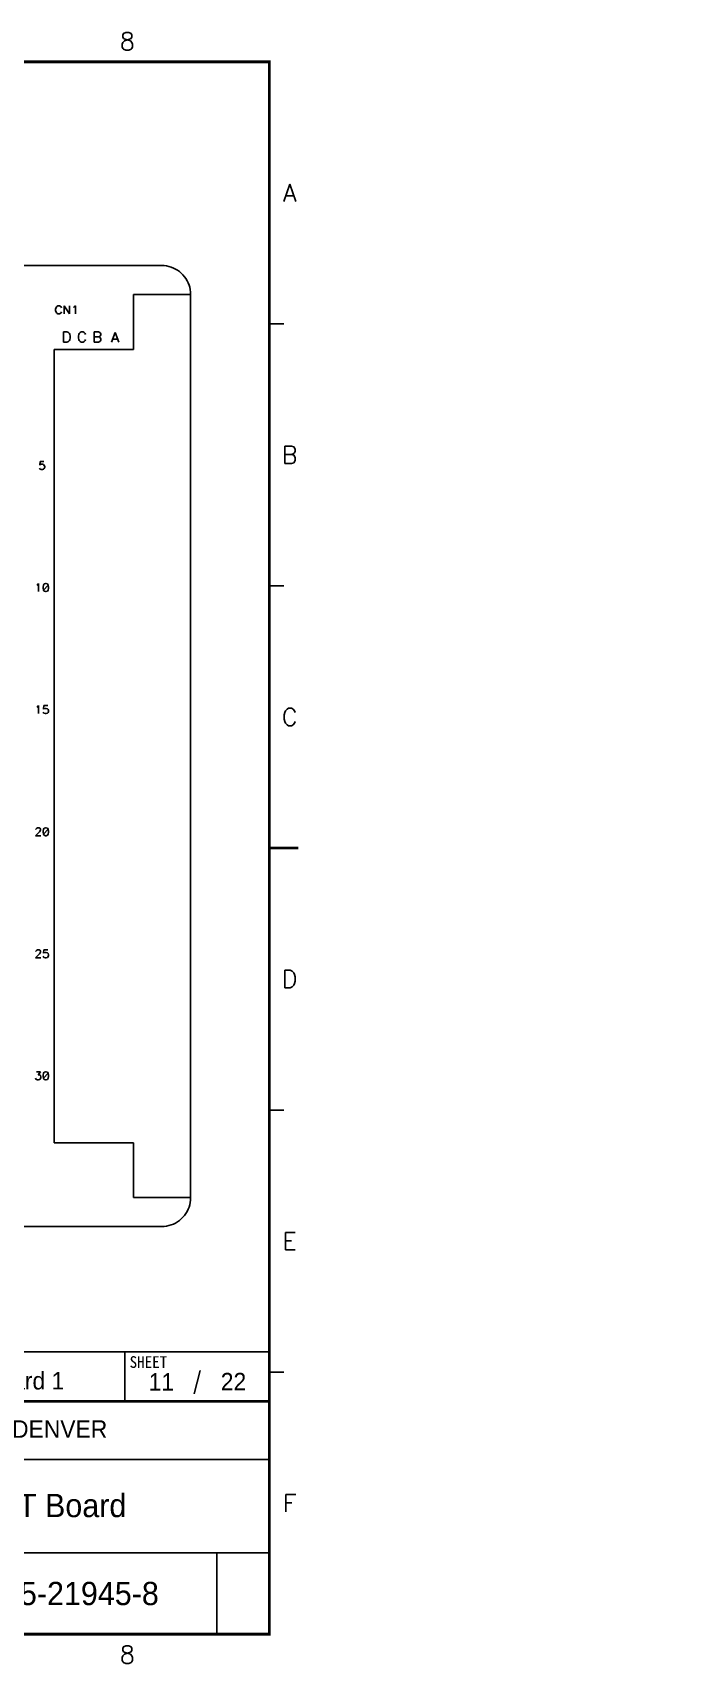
# Model space of a CAD drawing. Extents: x 295 to 953, y 10 to 290.
# Drawn here: x 841.3 to 952.6, y 10 to 290 of the extents above; entities that cross this region are included whole.
import ezdxf
from ezdxf.enums import TextEntityAlignment as Align

# ---------------------------------------------------------------- set-up
doc = ezdxf.new("R2010")
doc.units = 0
doc.header["$LTSCALE"] = 5
doc.header["$MEASUREMENT"] = 0
doc.layers.get('0').update_dxf_attribs({"linetype": 'CONTINUOUS', "lineweight": 25})
doc.layers.add('4', color=4, linetype='CONTINUOUS', lineweight=18)
doc.layers.add('6', color=6, linetype='CONTINUOUS', lineweight=13)
for name, color, linetype in [('DV-INT-A3_TSK', 14, 'CONTINUOUS'), ('SHEET', 3, 'CONTINUOUS'), ('문자', 4, 'CONTINUOUS'), ('테두리', 3, 'CONTINUOUS')]:
    doc.layers.add(name, color=color, linetype=linetype)
doc.styles.get("Standard").update_dxf_attribs({"font": 'simplex.shx'})
doc.styles.add('굴림', font='')
doc.styles.add('굴림체', font='')
doc.styles.get('굴림').set_extended_font_data('Gulim')
doc.styles.get('굴림체').set_extended_font_data('GulimChe')

# ---------------------------------------------------------------- blocks, each defined once
blk = doc.blocks.new('C')
at = {"layer": 'SHEET'}
for p, q in [((393.14, 60.3), (392.07, 56.28)), ((405, 45), (333, 45)), ((405, 29), (333, 29)), ((396, 29), (396, 15))]:
    blk.add_line(p, q, dxfattribs=at)
for points in [[(333, 55), (380.19, 55), (380.19, 63.49), (333, 63.49)], [(380.19, 55), (405, 55), (405, 63.49), (380.19, 63.49)]]:
    blk.add_lwpolyline(points, close=True, dxfattribs=at)
at = {"layer": '테두리'}
blk.add_line((405, 285), (405, 15), dxfattribs=at)
for points, const_width in [([(15, 285), (15, 15), (405, 15), (405, 285), (15, 285)], 0.5), ([(407.5, 240), (405, 240)], 0.3), ([(407.5, 195), (405, 195)], 0.3), ([(410, 150), (405, 150)], 0.5), ([(407.5, 105), (405, 105)], 0.3), ([(407.5, 60), (405, 60)], 0.3), ([(15, 55), (405, 55)], 0.5)]:
    blk.add_lwpolyline(points, dxfattribs=dict(at, const_width=const_width))
at = {"layer": '문자'}
for s, p in [('8', (380.62, 288.5)), ('A', (408.5, 262.5)), ('B', (408.5, 217.5)), ('C', (408.5, 172.5)), ('D', (408.5, 127.5)), ('E', (408.5, 82.5)), ('F', (408.5, 37.5)), ('8', (380.62, 11.5))]:
    blk.add_text(s, height=3, dxfattribs=at).set_placement(p, align=Align.MIDDLE)
at = {"layer": '문자', "style": '굴림체'}
blk.add_text('SHEET', height=2, dxfattribs=at).set_placement((384.24, 61.74), align=Align.MIDDLE_CENTER)

msp = doc.modelspace()

# ---------------------------------------------------------------- linework, layer by layer
at = {"layer": 'DV-INT-A3_TSK', "color": 7}
for p, q in [((863.51, 250), (510.41, 250)), ((863.51, 250), (863.92, 249.99)), ((863.92, 249.99), (864.32, 249.93)), ((864.32, 249.93), (864.73, 249.85)), ((864.73, 249.85), (865.12, 249.74)), ((865.12, 249.74), (865.5, 249.58)), ((865.5, 249.58), (865.87, 249.4)), ((865.87, 249.4), (866.22, 249.2)), ((866.22, 249.2), (866.55, 248.96)), ((866.55, 248.96), (866.86, 248.69)), ((866.86, 248.69), (867.15, 248.4)), ((867.15, 248.4), (867.42, 248.09)), ((867.42, 248.09), (867.66, 247.76)), ((867.66, 247.76), (867.86, 247.41)), ((867.86, 247.41), (868.05, 247.04)), ((868.05, 247.04), (868.19, 246.66)), ((868.19, 246.66), (868.31, 246.27)), ((868.46, 245.04), (858.67, 245.04)), ((858.67, 235.61), (858.67, 245.04)), ((868.31, 246.27), (868.39, 245.87)), ((868.39, 245.87), (868.44, 245.46)), ((868.44, 245.46), (868.46, 245.05)), ((868.46, 89.95), (868.46, 245.05)), ((845.35, 242.77), (845.28, 242.57)), ((845.28, 242.57), (845.28, 242.23)), ((845.28, 242.23), (845.35, 242.04)), ((845.41, 242.9), (845.35, 242.77)), ((845.35, 242.04), (845.41, 241.9)), ((845.54, 243.03), (845.41, 242.9)), ((845.41, 241.9), (845.54, 241.77)), ((845.68, 243.1), (845.54, 243.03)), ((845.54, 241.77), (845.68, 241.7)), ((845.95, 243.1), (845.68, 243.1)), ((845.68, 241.7), (845.95, 241.7)), ((846.08, 243.03), (845.95, 243.1)), ((845.95, 241.7), (846.08, 241.77)), ((846.21, 242.9), (846.08, 243.03)), ((846.08, 241.77), (846.21, 241.9)), ((846.28, 242.77), (846.21, 242.9)), ((846.21, 241.9), (846.28, 242.04)), ((847.68, 241.7), (846.74, 243.1)), ((846.74, 243.1), (846.74, 241.7)), ((847.68, 243.1), (847.68, 241.7)), ((848.34, 242.83), (848.47, 242.9)), ((848.47, 242.9), (848.67, 243.1)), ((848.67, 243.1), (848.67, 241.7)), ((846.65, 238.6), (846.65, 236.87)), ((847.22, 238.6), (846.65, 238.6)), ((847.47, 238.52), (847.22, 238.6)), ((847.64, 238.35), (847.47, 238.52)), ((847.72, 238.19), (847.64, 238.35)), ((847.8, 237.94), (847.72, 238.19)), ((849.27, 238.19), (849.19, 237.94)), ((849.35, 238.35), (849.27, 238.19)), ((849.51, 238.52), (849.35, 238.35)), ((849.68, 238.6), (849.51, 238.52)), ((850.01, 238.6), (849.68, 238.6)), ((850.17, 238.52), (850.01, 238.6)), ((850.34, 238.35), (850.17, 238.52)), ((850.42, 238.19), (850.34, 238.35)), ((851.88, 238.6), (851.88, 236.87)), ((852.63, 238.6), (851.88, 238.6)), ((852.88, 238.52), (852.63, 238.6)), ((852.96, 238.43), (852.88, 238.52)), ((853.04, 238.27), (852.96, 238.43)), ((852.96, 237.94), (853.04, 238.1)), ((853.04, 238.1), (853.04, 238.27)), ((855.53, 238.49), (854.9, 236.84)), ((856.16, 236.84), (855.53, 238.49)), ((845.04, 99.4), (845.04, 235.61)), ((858.67, 235.61), (845.04, 235.61)), ((846.65, 236.87), (847.22, 236.87)), ((847.22, 236.87), (847.47, 236.95)), ((847.47, 236.95), (847.64, 237.11)), ((847.64, 237.11), (847.72, 237.28)), ((847.72, 237.28), (847.8, 237.52)), ((847.8, 237.52), (847.8, 237.94)), ((849.19, 237.94), (849.19, 237.52)), ((849.19, 237.52), (849.27, 237.28)), ((849.27, 237.28), (849.35, 237.11)), ((849.35, 237.11), (849.51, 236.95)), ((849.51, 236.95), (849.68, 236.87)), ((849.68, 236.87), (850.01, 236.87)), ((850.01, 236.87), (850.17, 236.95)), ((850.17, 236.95), (850.34, 237.11)), ((850.34, 237.11), (850.42, 237.28)), ((851.88, 237.77), (852.63, 237.77)), ((851.88, 236.87), (852.63, 236.87)), ((852.63, 237.77), (852.88, 237.85)), ((852.88, 237.69), (852.63, 237.77)), ((852.63, 236.87), (852.88, 236.95)), ((852.88, 237.85), (852.96, 237.94)), ((852.96, 237.61), (852.88, 237.69)), ((852.88, 236.95), (852.96, 237.03)), ((853.04, 237.44), (852.96, 237.61)), ((852.96, 237.03), (853.04, 237.2)), ((853.04, 237.2), (853.04, 237.44)), ((855.13, 237.39), (855.92, 237.39)), ((842.62, 216.35), (842.56, 215.76)), ((842.56, 215.76), (842.62, 215.83)), ((843.28, 216.35), (842.62, 216.35)), ((842.62, 215.83), (842.82, 215.89)), ((842.82, 215.89), (843.02, 215.89)), ((843.02, 215.89), (843.21, 215.83)), ((843.21, 215.83), (843.34, 215.7)), ((843.34, 215.7), (843.41, 215.5)), ((842.56, 215.11), (842.49, 215.24)), ((842.62, 215.04), (842.56, 215.11)), ((842.82, 214.98), (842.62, 215.04)), ((843.02, 214.98), (842.82, 214.98)), ((843.21, 215.04), (843.02, 214.98)), ((843.34, 215.18), (843.21, 215.04)), ((843.41, 215.37), (843.34, 215.18)), ((843.41, 215.5), (843.41, 215.37)), ((842.04, 195.14), (842.17, 195.2)), ((842.17, 195.2), (842.36, 195.4)), ((842.36, 195.4), (842.36, 194.02)), ((843.21, 195.14), (843.15, 194.81)), ((843.15, 194.81), (843.15, 194.61)), ((843.15, 194.61), (843.21, 194.28)), ((843.34, 195.33), (843.21, 195.14)), ((844, 195.14), (843.21, 194.28)), ((843.21, 194.28), (843.34, 194.09)), ((843.54, 195.4), (843.34, 195.33)), ((843.34, 194.09), (843.54, 194.02)), ((843.67, 195.4), (843.54, 195.4)), ((843.54, 194.02), (843.67, 194.02)), ((843.87, 195.33), (843.67, 195.4)), ((843.67, 194.02), (843.87, 194.09)), ((844, 195.14), (843.87, 195.33)), ((843.87, 194.09), (844, 194.28)), ((844.06, 194.81), (844, 195.14)), ((844, 194.28), (844.06, 194.61)), ((844.06, 194.61), (844.06, 194.81)), ((842.04, 174.18), (842.17, 174.25)), ((842.17, 174.25), (842.36, 174.44)), ((842.36, 174.44), (842.36, 173.07)), ((843.28, 174.44), (843.21, 173.85)), ((843.21, 173.85), (843.28, 173.92)), ((843.93, 174.44), (843.28, 174.44)), ((843.28, 173.92), (843.48, 173.98)), ((843.48, 173.98), (843.67, 173.98)), ((843.67, 173.98), (843.87, 173.92)), ((843.87, 173.92), (844, 173.79)), ((844, 173.79), (844.06, 173.59)), ((843.21, 173.2), (843.15, 173.33)), ((843.28, 173.13), (843.21, 173.2)), ((843.48, 173.07), (843.28, 173.13)), ((843.67, 173.07), (843.48, 173.07)), ((843.87, 173.13), (843.67, 173.07)), ((844, 173.27), (843.87, 173.13)), ((844.06, 173.46), (844, 173.27)), ((844.06, 173.59), (844.06, 173.46)), ((842.49, 152.77), (841.84, 152.11)), ((841.84, 152.11), (842.76, 152.11)), ((841.91, 153.23), (841.97, 153.36)), ((841.91, 153.16), (841.91, 153.23)), ((841.97, 153.36), (842.04, 153.42)), ((842.04, 153.42), (842.17, 153.49)), ((842.17, 153.49), (842.43, 153.49)), ((842.43, 153.49), (842.56, 153.42)), ((842.62, 152.97), (842.49, 152.77)), ((842.56, 153.42), (842.62, 153.36)), ((842.62, 153.36), (842.69, 153.23)), ((842.69, 153.1), (842.62, 152.97)), ((842.69, 153.23), (842.69, 153.1)), ((843.21, 153.23), (843.15, 152.9)), ((843.15, 152.9), (843.15, 152.7)), ((843.15, 152.7), (843.21, 152.37)), ((843.34, 153.42), (843.21, 153.23)), ((844, 153.23), (843.21, 152.37)), ((843.21, 152.37), (843.34, 152.18)), ((843.54, 153.49), (843.34, 153.42)), ((843.34, 152.18), (843.54, 152.11)), ((843.67, 153.49), (843.54, 153.49)), ((843.54, 152.11), (843.67, 152.11)), ((843.87, 153.42), (843.67, 153.49)), ((843.67, 152.11), (843.87, 152.18)), ((844, 153.23), (843.87, 153.42)), ((843.87, 152.18), (844, 152.37)), ((844.06, 152.9), (844, 153.23)), ((844, 152.37), (844.06, 152.7)), ((844.06, 152.7), (844.06, 152.9)), ((842.49, 131.81), (841.84, 131.16)), ((841.91, 132.27), (841.97, 132.4)), ((841.91, 132.21), (841.91, 132.27)), ((841.97, 132.4), (842.04, 132.47)), ((842.04, 132.47), (842.17, 132.53)), ((842.17, 132.53), (842.43, 132.53)), ((842.43, 132.53), (842.56, 132.47)), ((842.62, 132.01), (842.49, 131.81)), ((842.56, 132.47), (842.62, 132.4)), ((842.62, 132.4), (842.69, 132.27)), ((842.69, 132.14), (842.62, 132.01)), ((842.69, 132.27), (842.69, 132.14)), ((843.28, 132.53), (843.21, 131.94)), ((843.21, 131.94), (843.28, 132.01)), ((843.93, 132.53), (843.28, 132.53)), ((843.28, 132.01), (843.48, 132.07)), ((843.48, 132.07), (843.67, 132.07)), ((843.67, 132.07), (843.87, 132.01)), ((843.87, 132.01), (844, 131.88)), ((844, 131.88), (844.06, 131.68)), ((844.06, 131.68), (844.06, 131.55)), ((841.84, 131.16), (842.76, 131.16)), ((843.21, 131.29), (843.15, 131.42)), ((843.28, 131.22), (843.21, 131.29)), ((843.48, 131.16), (843.28, 131.22)), ((843.67, 131.16), (843.48, 131.16)), ((843.87, 131.22), (843.67, 131.16)), ((844, 131.36), (843.87, 131.22)), ((844.06, 131.55), (844, 131.36)), ((841.91, 110.33), (841.84, 110.46)), ((841.97, 110.27), (841.91, 110.33)), ((841.97, 111.58), (842.69, 111.58)), ((842.17, 110.2), (841.97, 110.27)), ((842.36, 110.2), (842.17, 110.2)), ((842.69, 111.58), (842.3, 111.06)), ((842.3, 111.06), (842.49, 111.06)), ((842.56, 110.27), (842.36, 110.2)), ((842.49, 111.06), (842.62, 110.99)), ((842.69, 110.4), (842.56, 110.27)), ((842.62, 110.99), (842.69, 110.93)), ((842.69, 110.93), (842.76, 110.73)), ((842.76, 110.59), (842.69, 110.4)), ((842.76, 110.73), (842.76, 110.59)), ((843.21, 111.32), (843.15, 110.99)), ((843.15, 110.99), (843.15, 110.79)), ((843.15, 110.79), (843.21, 110.46)), ((843.34, 111.51), (843.21, 111.32)), ((844, 111.32), (843.21, 110.46)), ((843.21, 110.46), (843.34, 110.27)), ((843.54, 111.58), (843.34, 111.51)), ((843.34, 110.27), (843.54, 110.2)), ((843.67, 111.58), (843.54, 111.58)), ((843.54, 110.2), (843.67, 110.2)), ((843.87, 111.51), (843.67, 111.58)), ((843.67, 110.2), (843.87, 110.27)), ((844, 111.32), (843.87, 111.51)), ((843.87, 110.27), (844, 110.46)), ((844.06, 110.99), (844, 111.32)), ((844, 110.46), (844.06, 110.79)), ((844.06, 110.79), (844.06, 110.99)), ((858.67, 99.4), (845.04, 99.4)), ((858.67, 89.97), (858.67, 99.4)), ((868.46, 89.97), (858.67, 89.97)), ((868.44, 89.54), (868.46, 89.95)), ((867.15, 86.6), (867.42, 86.91)), ((867.42, 86.91), (867.66, 87.25)), ((867.66, 87.25), (867.86, 87.59)), ((867.86, 87.59), (868.05, 87.96)), ((868.05, 87.96), (868.19, 88.34)), ((868.19, 88.34), (868.31, 88.74)), ((868.31, 88.74), (868.39, 89.14)), ((868.39, 89.14), (868.44, 89.54)), ((510.41, 85), (863.51, 85)), ((863.51, 85), (863.92, 85.02)), ((863.92, 85.02), (864.32, 85.07)), ((864.32, 85.07), (864.73, 85.16)), ((864.73, 85.16), (865.12, 85.27)), ((865.12, 85.27), (865.5, 85.42)), ((865.5, 85.42), (865.87, 85.6)), ((865.87, 85.6), (866.22, 85.81)), ((866.22, 85.81), (866.55, 86.05)), ((866.55, 86.05), (866.86, 86.31)), ((866.86, 86.31), (867.15, 86.6))]:
    msp.add_line(p, q, dxfattribs=at)

# ---------------------------------------------------------------- block references
msp.add_blockref('C', (476.98, 0))

# ---------------------------------------------------------------- texts
at = {"layer": '4', "style": '굴림'}
for s, p in [('Outline Board 1', (833.13, 58.53)), ('11', (863.44, 58.33)), ('22', (875.83, 58.38)), ('DENVER', (845.98, 50.24))]:
    msp.add_text(s, height=3, dxfattribs=at).set_placement(p, align=Align.MIDDLE_CENTER)
at = {"layer": '6', "color": 4, "char_height": 3, "attachment_point": 4, "style": '굴림체'}
for insert, width in [((905.28, 137.42), 36.962), ((952.58, 106.26), 52.2944), ((952.58, 102.14), 52.2944)]:
    msp.add_mtext('{\\f굴림|b0|i0|c129;\\C7;', dxfattribs=dict(at, insert=insert, width=width))
at = {"layer": '문자', "style": '굴림'}
for s, p in [('INT Board', (845.5, 37.11)), ('R1D1355-21945-8', (841.48, 22))]:
    msp.add_text(s, height=4, dxfattribs=at).set_placement(p, align=Align.MIDDLE_CENTER)

doc.saveas('drawing.dxf')
